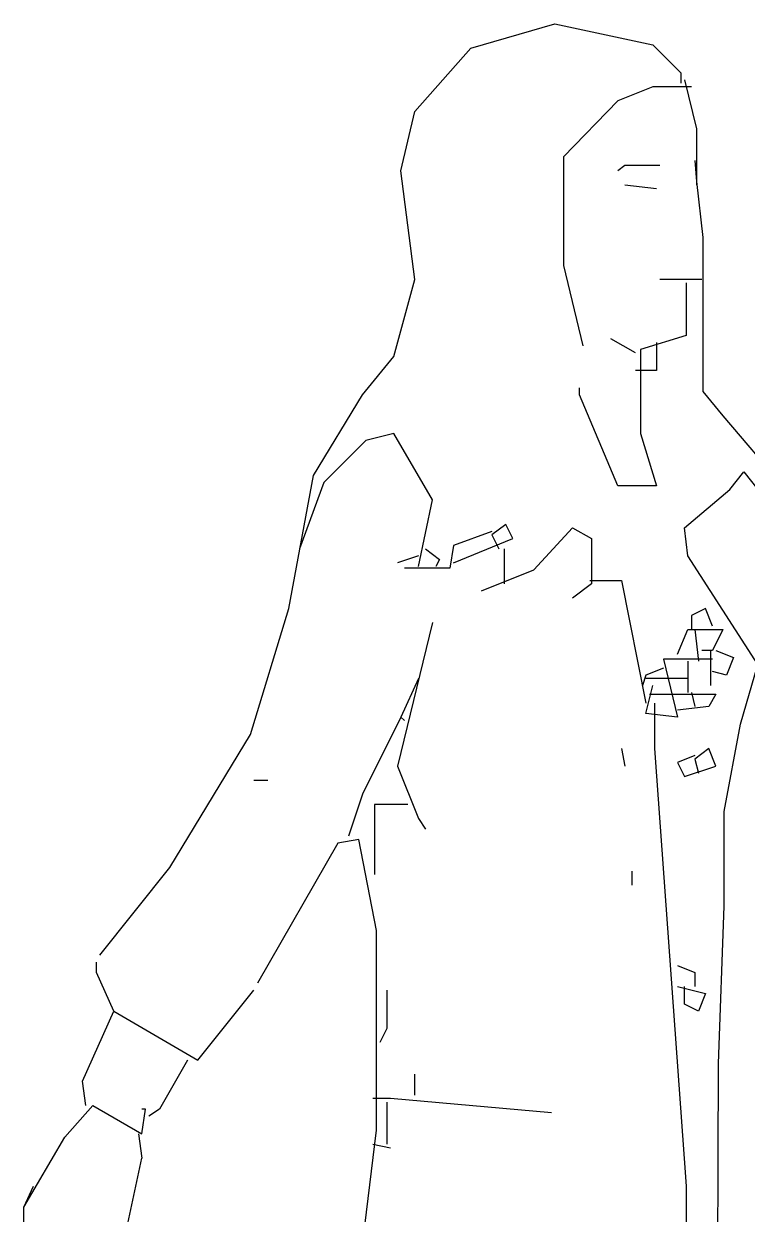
# Model space of a CAD drawing. Header units: millimetres. Extents: x -1583.19 to -1582.07, y 1781.9 to 1783.77.
# Drawn here: x -1583.191 to -1582.604, y 1782.809 to 1783.774 of the extents above; entities that cross this region are included whole.
import ezdxf

# ---------------------------------------------------------------- set-up
doc = ezdxf.new("R2010")
doc.units = ezdxf.units.MM
doc.header["$LTSCALE"] = 10
doc.layers.add('Humanos', color=2, linetype='Continuous')

msp = doc.modelspace()

# ---------------------------------------------------------------- linework, layer by layer
at = {"layer": 'Humanos'}
for points in [[(-1583.12883, 1783.01865), (-1583.07204, 1783.08963), (-1583.00673, 1783.19753), (-1582.9755, 1783.29975), (-1582.95562, 1783.40765), (-1582.91587, 1783.47296), (-1582.89031, 1783.50419), (-1582.87328, 1783.56666), (-1582.88463, 1783.65469), (-1582.87328, 1783.70295), (-1582.82785, 1783.75407), (-1582.7597, 1783.77394), (-1582.6802, 1783.75691), (-1582.65748, 1783.73419), (-1582.65748, 1783.72567)], [(-1583.12883, 1783.01865), (-1583.07204, 1783.08963), (-1583.00673, 1783.19753), (-1582.9755, 1783.29975), (-1582.95562, 1783.40765), (-1582.91587, 1783.47296), (-1582.89031, 1783.50419), (-1582.87328, 1783.56666), (-1582.88463, 1783.65469), (-1582.87328, 1783.70295), (-1582.82785, 1783.75407), (-1582.7597, 1783.77394), (-1582.6802, 1783.75691), (-1582.65748, 1783.73419), (-1582.65748, 1783.72567)], [(-1583.12883, 1783.01865), (-1583.07204, 1783.08963), (-1583.00673, 1783.19753), (-1582.9755, 1783.29975), (-1582.95562, 1783.40765), (-1582.91587, 1783.47296), (-1582.89031, 1783.50419), (-1582.87328, 1783.56666), (-1582.88463, 1783.65469), (-1582.87328, 1783.70295), (-1582.82785, 1783.75407), (-1582.7597, 1783.77394), (-1582.6802, 1783.75691), (-1582.65748, 1783.73419), (-1582.65748, 1783.72567)], [(-1583.12883, 1783.01865), (-1583.07204, 1783.08963), (-1583.00673, 1783.19753), (-1582.9755, 1783.29975), (-1582.95562, 1783.40765), (-1582.91587, 1783.47296), (-1582.89031, 1783.50419), (-1582.87328, 1783.56666), (-1582.88463, 1783.65469), (-1582.87328, 1783.70295), (-1582.82785, 1783.75407), (-1582.7597, 1783.77394), (-1582.6802, 1783.75691), (-1582.65748, 1783.73419), (-1582.65748, 1783.72567)], [(-1583.12883, 1783.01865), (-1583.07204, 1783.08963), (-1583.00673, 1783.19753), (-1582.9755, 1783.29975), (-1582.95562, 1783.40765), (-1582.91587, 1783.47296), (-1582.89031, 1783.50419), (-1582.87328, 1783.56666), (-1582.88463, 1783.65469), (-1582.87328, 1783.70295), (-1582.82785, 1783.75407), (-1582.7597, 1783.77394), (-1582.6802, 1783.75691), (-1582.65748, 1783.73419), (-1582.65748, 1783.72567)], [(-1582.65464, 1783.72851), (-1582.6447, 1783.68876), (-1582.6447, 1783.64333)], [(-1582.65464, 1783.72851), (-1582.6447, 1783.68876), (-1582.6447, 1783.64333)], [(-1582.65464, 1783.72851), (-1582.6447, 1783.68876), (-1582.6447, 1783.64333)], [(-1582.65464, 1783.72851), (-1582.6447, 1783.68876), (-1582.6447, 1783.64333)], [(-1582.65464, 1783.72851), (-1582.6447, 1783.68876), (-1582.6447, 1783.64333)], [(-1582.65464, 1783.72851), (-1582.6447, 1783.68876), (-1582.6447, 1783.64333)], [(-1582.65464, 1783.72851), (-1582.6447, 1783.68876), (-1582.6447, 1783.64333)], [(-1582.65464, 1783.72851), (-1582.6447, 1783.68876), (-1582.6447, 1783.64333)], [(-1582.64896, 1783.72283), (-1582.6802, 1783.72283), (-1582.70859, 1783.71147), (-1582.7526, 1783.66605), (-1582.7526, 1783.57802), (-1582.73699, 1783.51271)], [(-1582.67452, 1783.65895), (-1582.70291, 1783.65895), (-1582.70859, 1783.65469)], [(-1582.67452, 1783.65895), (-1582.70291, 1783.65895), (-1582.70859, 1783.65469)], [(-1582.67452, 1783.65895), (-1582.70291, 1783.65895), (-1582.70859, 1783.65469)], [(-1582.67452, 1783.65895), (-1582.70291, 1783.65895), (-1582.70859, 1783.65469)], [(-1582.67452, 1783.65895), (-1582.70291, 1783.65895), (-1582.70859, 1783.65469)], [(-1582.64612, 1783.66321), (-1582.6447, 1783.64617), (-1582.63973, 1783.60073), (-1582.63973, 1783.4758), (-1582.62341, 1783.45593), (-1582.57514, 1783.39913), (-1582.5723, 1783.39913)], [(-1582.64612, 1783.66321), (-1582.6447, 1783.64617), (-1582.63973, 1783.60073), (-1582.63973, 1783.4758), (-1582.62341, 1783.45593), (-1582.57514, 1783.39913), (-1582.5723, 1783.39913)], [(-1582.64612, 1783.66321), (-1582.6447, 1783.64617), (-1582.63973, 1783.60073), (-1582.63973, 1783.4758), (-1582.62341, 1783.45593), (-1582.57514, 1783.39913), (-1582.5723, 1783.39913)], [(-1582.64612, 1783.66321), (-1582.6447, 1783.64617), (-1582.63973, 1783.60073), (-1582.63973, 1783.4758), (-1582.62341, 1783.45593), (-1582.57514, 1783.39913), (-1582.5723, 1783.39913)], [(-1582.70291, 1783.64333), (-1582.67736, 1783.64049)], [(-1582.70291, 1783.64333), (-1582.67736, 1783.64049)], [(-1582.70291, 1783.64333), (-1582.67736, 1783.64049)], [(-1582.70291, 1783.64333), (-1582.67736, 1783.64049)], [(-1582.70291, 1783.64333), (-1582.67736, 1783.64049)], [(-1582.70291, 1783.64333), (-1582.67736, 1783.64049)], [(-1582.65322, 1783.56383), (-1582.65322, 1783.52123), (-1582.69013, 1783.50987), (-1582.69013, 1783.44173), (-1582.67736, 1783.39913), (-1582.70859, 1783.39913), (-1582.73983, 1783.47296), (-1582.73983, 1783.47864)], [(-1582.64044, 1783.56666), (-1582.67452, 1783.56666)], [(-1582.64044, 1783.56666), (-1582.67452, 1783.56666)], [(-1582.64044, 1783.56666), (-1582.67452, 1783.56666)], [(-1582.64044, 1783.56666), (-1582.67452, 1783.56666)], [(-1582.64044, 1783.56666), (-1582.67452, 1783.56666)], [(-1582.69439, 1783.50703), (-1582.71427, 1783.51839)], [(-1582.69439, 1783.50703), (-1582.71427, 1783.51839)], [(-1582.69439, 1783.50703), (-1582.71427, 1783.51839)], [(-1582.69439, 1783.50703), (-1582.71427, 1783.51839)], [(-1582.67736, 1783.51555), (-1582.67736, 1783.49283), (-1582.69439, 1783.49283)], [(-1582.87044, 1783.33383), (-1582.85908, 1783.38777), (-1582.89031, 1783.44173), (-1582.91303, 1783.43605), (-1582.9471, 1783.40197), (-1582.96698, 1783.34803)], [(-1582.87044, 1783.33383), (-1582.85908, 1783.38777), (-1582.89031, 1783.44173), (-1582.91303, 1783.43605), (-1582.9471, 1783.40197), (-1582.96698, 1783.34803)], [(-1582.87044, 1783.33383), (-1582.85908, 1783.38777), (-1582.89031, 1783.44173), (-1582.91303, 1783.43605), (-1582.9471, 1783.40197), (-1582.96698, 1783.34803)], [(-1582.54958, 1782.01632), (-1582.51267, 1782.03904), (-1582.58365, 1782.37978), (-1582.58365, 1782.44792), (-1582.60637, 1782.50187), (-1582.63193, 1782.60693), (-1582.62767, 1782.69779), (-1582.62696, 1782.93062), (-1582.62234, 1783.0584), (-1582.62234, 1783.13507), (-1582.60921, 1783.20605), (-1582.59501, 1783.25432), (-1582.6518, 1783.34235), (-1582.65464, 1783.36506), (-1582.61773, 1783.39629), (-1582.60637, 1783.41049), (-1582.59501, 1783.39629), (-1582.57798, 1783.33667)], [(-1582.84204, 1783.33667), (-1582.79377, 1783.35654), (-1582.79945, 1783.3679), (-1582.81081, 1783.35938), (-1582.80513, 1783.34803)], [(-1582.84204, 1783.33667), (-1582.79377, 1783.35654), (-1582.79945, 1783.3679), (-1582.81081, 1783.35938), (-1582.80513, 1783.34803)], [(-1582.84204, 1783.33667), (-1582.79377, 1783.35654), (-1582.79945, 1783.3679), (-1582.81081, 1783.35938), (-1582.80513, 1783.34803)], [(-1582.81081, 1783.36222), (-1582.84204, 1783.35087), (-1582.84488, 1783.33241), (-1582.8818, 1783.33241)], [(-1582.81081, 1783.36222), (-1582.84204, 1783.35087), (-1582.84488, 1783.33241), (-1582.8818, 1783.33241)], [(-1582.81933, 1783.31395), (-1582.77674, 1783.33099), (-1582.7455, 1783.36506), (-1582.72989, 1783.35654), (-1582.72989, 1783.31963), (-1582.7455, 1783.30827)], [(-1582.81933, 1783.31395), (-1582.77674, 1783.33099), (-1582.7455, 1783.36506), (-1582.72989, 1783.35654), (-1582.72989, 1783.31963), (-1582.7455, 1783.30827)], [(-1582.81933, 1783.31395), (-1582.77674, 1783.33099), (-1582.7455, 1783.36506), (-1582.72989, 1783.35654), (-1582.72989, 1783.31963), (-1582.7455, 1783.30827)], [(-1582.81933, 1783.31395), (-1582.77674, 1783.33099), (-1582.7455, 1783.36506), (-1582.72989, 1783.35654), (-1582.72989, 1783.31963), (-1582.7455, 1783.30827)], [(-1582.86476, 1783.34803), (-1582.8534, 1783.33951), (-1582.85624, 1783.33383)], [(-1582.86476, 1783.34803), (-1582.8534, 1783.33951), (-1582.85624, 1783.33383)], [(-1582.80087, 1783.34803), (-1582.80087, 1783.31963)], [(-1582.80087, 1783.34803), (-1582.80087, 1783.31963)], [(-1582.87044, 1783.34235), (-1582.88747, 1783.33667)], [(-1582.87044, 1783.34235), (-1582.88747, 1783.33667)], [(-1582.87044, 1783.34235), (-1582.88747, 1783.33667)], [(-1582.87044, 1783.34235), (-1582.88747, 1783.33667)], [(-1582.87044, 1783.34235), (-1582.88747, 1783.33667)], [(-1582.87044, 1783.34235), (-1582.88747, 1783.33667)], [(-1582.87044, 1783.34235), (-1582.88747, 1783.33667)], [(-1582.73131, 1783.32247), (-1582.70575, 1783.32247), (-1582.68588, 1783.22309)], [(-1582.73131, 1783.32247), (-1582.70575, 1783.32247), (-1582.68588, 1783.22309)], [(-1582.63193, 1783.28555), (-1582.6376, 1783.29975), (-1582.64896, 1783.29407), (-1582.64896, 1783.28271)], [(-1582.85908, 1783.28839), (-1582.88747, 1783.17197), (-1582.87044, 1783.12939), (-1582.86476, 1783.12087)], [(-1582.66032, 1783.26284), (-1582.6518, 1783.28271), (-1582.62341, 1783.28271), (-1582.63193, 1783.26568), (-1582.64044, 1783.26568)], [(-1582.66032, 1783.26284), (-1582.6518, 1783.28271), (-1582.62341, 1783.28271), (-1582.63193, 1783.26568), (-1582.64044, 1783.26568)], [(-1582.66032, 1783.26284), (-1582.6518, 1783.28271), (-1582.62341, 1783.28271), (-1582.63193, 1783.26568), (-1582.64044, 1783.26568)], [(-1582.66032, 1783.26284), (-1582.6518, 1783.28271), (-1582.62341, 1783.28271), (-1582.63193, 1783.26568), (-1582.64044, 1783.26568)], [(-1582.66032, 1783.26284), (-1582.6518, 1783.28271), (-1582.62341, 1783.28271), (-1582.63193, 1783.26568), (-1582.64044, 1783.26568)], [(-1582.66032, 1783.26284), (-1582.6518, 1783.28271), (-1582.62341, 1783.28271), (-1582.63193, 1783.26568), (-1582.64044, 1783.26568)], [(-1582.66032, 1783.26284), (-1582.6518, 1783.28271), (-1582.62341, 1783.28271), (-1582.63193, 1783.26568), (-1582.64044, 1783.26568)], [(-1582.66032, 1783.26284), (-1582.6518, 1783.28271), (-1582.62341, 1783.28271), (-1582.63193, 1783.26568), (-1582.64044, 1783.26568)], [(-1582.66032, 1783.26284), (-1582.6518, 1783.28271), (-1582.62341, 1783.28271), (-1582.63193, 1783.26568), (-1582.64044, 1783.26568)], [(-1582.66032, 1783.26284), (-1582.6518, 1783.28271), (-1582.62341, 1783.28271), (-1582.63193, 1783.26568), (-1582.64044, 1783.26568)], [(-1582.66032, 1783.26284), (-1582.6518, 1783.28271), (-1582.62341, 1783.28271), (-1582.63193, 1783.26568), (-1582.64044, 1783.26568)], [(-1582.64612, 1783.28271), (-1582.64328, 1783.25716)], [(-1582.64612, 1783.28271), (-1582.64328, 1783.25716)], [(-1582.64612, 1783.28271), (-1582.64328, 1783.25716)], [(-1582.64612, 1783.28271), (-1582.64328, 1783.25716)], [(-1582.64612, 1783.28271), (-1582.64328, 1783.25716)], [(-1582.64612, 1783.28271), (-1582.64328, 1783.25716)], [(-1582.64612, 1783.28271), (-1582.64328, 1783.25716)], [(-1582.64612, 1783.28271), (-1582.64328, 1783.25716)], [(-1582.63335, 1783.26568), (-1582.63335, 1783.23729)], [(-1582.62909, 1783.26568), (-1582.61489, 1783.26), (-1582.62057, 1783.24581), (-1582.63193, 1783.24864)], [(-1582.62909, 1783.26568), (-1582.61489, 1783.26), (-1582.62057, 1783.24581), (-1582.63193, 1783.24864)], [(-1582.67168, 1783.25148), (-1582.68588, 1783.24581), (-1582.68871, 1783.23729)], [(-1582.63193, 1783.25858), (-1582.67168, 1783.25858), (-1582.66032, 1783.21173), (-1582.68588, 1783.21457), (-1582.6802, 1783.23729)], [(-1582.63193, 1783.25858), (-1582.67168, 1783.25858), (-1582.66032, 1783.21173), (-1582.68588, 1783.21457), (-1582.6802, 1783.23729)], [(-1582.6518, 1783.25716), (-1582.6518, 1783.23161)], [(-1582.6518, 1783.25716), (-1582.6518, 1783.23161)], [(-1582.87044, 1783.24297), (-1582.88463, 1783.21173), (-1582.8818, 1783.20889)], [(-1582.87044, 1783.24297), (-1582.88463, 1783.21173), (-1582.8818, 1783.20889)], [(-1582.87044, 1783.24297), (-1582.88463, 1783.21173), (-1582.8818, 1783.20889)], [(-1582.87044, 1783.24297), (-1582.88463, 1783.21173), (-1582.8818, 1783.20889)], [(-1582.6518, 1783.24297), (-1582.68588, 1783.24297)], [(-1582.67878, 1783.22309), (-1582.67878, 1783.18617), (-1582.65322, 1782.83124), (-1582.65322, 1782.66372), (-1582.67452, 1782.62823), (-1582.84204, 1782.62823), (-1582.93291, 1782.64384), (-1582.90451, 1782.87667), (-1582.90451, 1783.03852), (-1582.91871, 1783.11235), (-1582.93575, 1783.10951), (-1583.00105, 1782.99593)], [(-1582.67878, 1783.22309), (-1582.67878, 1783.18617), (-1582.65322, 1782.83124), (-1582.65322, 1782.66372), (-1582.67452, 1782.62823), (-1582.84204, 1782.62823), (-1582.93291, 1782.64384), (-1582.90451, 1782.87667), (-1582.90451, 1783.03852), (-1582.91871, 1783.11235), (-1582.93575, 1783.10951), (-1583.00105, 1782.99593)], [(-1582.67878, 1783.22309), (-1582.67878, 1783.18617), (-1582.65322, 1782.83124), (-1582.65322, 1782.66372), (-1582.67452, 1782.62823), (-1582.84204, 1782.62823), (-1582.93291, 1782.64384), (-1582.90451, 1782.87667), (-1582.90451, 1783.03852), (-1582.91871, 1783.11235), (-1582.93575, 1783.10951), (-1583.00105, 1782.99593)], [(-1582.67878, 1783.22309), (-1582.67878, 1783.18617), (-1582.65322, 1782.83124), (-1582.65322, 1782.66372), (-1582.67452, 1782.62823), (-1582.84204, 1782.62823), (-1582.93291, 1782.64384), (-1582.90451, 1782.87667), (-1582.90451, 1783.03852), (-1582.91871, 1783.11235), (-1582.93575, 1783.10951), (-1583.00105, 1782.99593)], [(-1582.67878, 1783.22309), (-1582.67878, 1783.18617), (-1582.65322, 1782.83124), (-1582.65322, 1782.66372), (-1582.67452, 1782.62823), (-1582.84204, 1782.62823), (-1582.93291, 1782.64384), (-1582.90451, 1782.87667), (-1582.90451, 1783.03852), (-1582.91871, 1783.11235), (-1582.93575, 1783.10951), (-1583.00105, 1782.99593)], [(-1582.68304, 1783.23019), (-1582.62909, 1783.23019), (-1582.63477, 1783.22025), (-1582.66032, 1783.21741)], [(-1582.68304, 1783.23019), (-1582.62909, 1783.23019), (-1582.63477, 1783.22025), (-1582.66032, 1783.21741)], [(-1582.68304, 1783.23019), (-1582.62909, 1783.23019), (-1582.63477, 1783.22025), (-1582.66032, 1783.21741)], [(-1582.68304, 1783.23019), (-1582.62909, 1783.23019), (-1582.63477, 1783.22025), (-1582.66032, 1783.21741)], [(-1582.68304, 1783.23019), (-1582.62909, 1783.23019), (-1582.63477, 1783.22025), (-1582.66032, 1783.21741)], [(-1582.68304, 1783.23019), (-1582.62909, 1783.23019), (-1582.63477, 1783.22025), (-1582.66032, 1783.21741)], [(-1582.68304, 1783.23019), (-1582.62909, 1783.23019), (-1582.63477, 1783.22025), (-1582.66032, 1783.21741)], [(-1582.64896, 1783.23161), (-1582.64612, 1783.22025)], [(-1582.64896, 1783.23161), (-1582.64612, 1783.22025)], [(-1582.64896, 1783.23161), (-1582.64612, 1783.22025)], [(-1582.64896, 1783.23161), (-1582.64612, 1783.22025)], [(-1582.64896, 1783.23161), (-1582.64612, 1783.22025)], [(-1582.64896, 1783.23161), (-1582.64612, 1783.22025)], [(-1582.88463, 1783.21173), (-1582.91587, 1783.14926), (-1582.92723, 1783.11519)], [(-1582.88463, 1783.21173), (-1582.91587, 1783.14926), (-1582.92723, 1783.11519)], [(-1582.88463, 1783.21173), (-1582.91587, 1783.14926), (-1582.92723, 1783.11519)], [(-1582.70575, 1783.18617), (-1582.70291, 1783.17197)], [(-1582.64612, 1783.18049), (-1582.66032, 1783.17481), (-1582.65464, 1783.16346), (-1582.62909, 1783.17197), (-1582.63477, 1783.18617), (-1582.64612, 1783.17765), (-1582.64328, 1783.16629)], [(-1583.00389, 1783.16062), (-1582.99253, 1783.16062)], [(-1583.00389, 1783.16062), (-1582.99253, 1783.16062)], [(-1583.00389, 1783.16062), (-1582.99253, 1783.16062)], [(-1582.87896, 1783.14074), (-1582.90593, 1783.14074), (-1582.90593, 1783.08395)], [(-1582.87896, 1783.14074), (-1582.90593, 1783.14074), (-1582.90593, 1783.08395)], [(-1582.87896, 1783.14074), (-1582.90593, 1783.14074), (-1582.90593, 1783.08395)], [(-1582.87896, 1783.14074), (-1582.90593, 1783.14074), (-1582.90593, 1783.08395)], [(-1582.69723, 1783.08679), (-1582.69723, 1783.07543)], [(-1582.69723, 1783.08679), (-1582.69723, 1783.07543)], [(-1583.11747, 1782.97321), (-1583.13167, 1783.00445), (-1583.13167, 1783.01297)], [(-1583.11747, 1782.97321), (-1583.13167, 1783.00445), (-1583.13167, 1783.01297)], [(-1583.11747, 1782.97321), (-1583.13167, 1783.00445), (-1583.13167, 1783.01297)], [(-1582.66032, 1783.01013), (-1582.64612, 1783.00445), (-1582.64612, 1782.99309)], [(-1582.66032, 1783.01013), (-1582.64612, 1783.00445), (-1582.64612, 1782.99309)], [(-1582.66032, 1783.01013), (-1582.64612, 1783.00445), (-1582.64612, 1782.99309)], [(-1582.66032, 1783.01013), (-1582.64612, 1783.00445), (-1582.64612, 1782.99309)], [(-1582.66032, 1782.99309), (-1582.6376, 1782.98741), (-1582.64328, 1782.97321), (-1582.65464, 1782.97889), (-1582.65464, 1782.99309)], [(-1582.66032, 1782.99309), (-1582.6376, 1782.98741), (-1582.64328, 1782.97321), (-1582.65464, 1782.97889), (-1582.65464, 1782.99309)], [(-1582.66032, 1782.99309), (-1582.6376, 1782.98741), (-1582.64328, 1782.97321), (-1582.65464, 1782.97889), (-1582.65464, 1782.99309)], [(-1583.14019, 1782.89655), (-1583.14303, 1782.91643), (-1583.11747, 1782.97321), (-1583.04932, 1782.93346), (-1583.00389, 1782.99025)], [(-1583.14019, 1782.89655), (-1583.14303, 1782.91643), (-1583.11747, 1782.97321), (-1583.04932, 1782.93346), (-1583.00389, 1782.99025)], [(-1583.14019, 1782.89655), (-1583.14303, 1782.91643), (-1583.11747, 1782.97321), (-1583.04932, 1782.93346), (-1583.00389, 1782.99025)], [(-1583.14019, 1782.89655), (-1583.14303, 1782.91643), (-1583.11747, 1782.97321), (-1583.04932, 1782.93346), (-1583.00389, 1782.99025)], [(-1583.14019, 1782.89655), (-1583.14303, 1782.91643), (-1583.11747, 1782.97321), (-1583.04932, 1782.93346), (-1583.00389, 1782.99025)], [(-1582.89599, 1782.99025), (-1582.89599, 1782.95901), (-1582.90167, 1782.94766)], [(-1582.89599, 1782.99025), (-1582.89599, 1782.95901), (-1582.90167, 1782.94766)], [(-1582.89599, 1782.99025), (-1582.89599, 1782.95901), (-1582.90167, 1782.94766)], [(-1582.89599, 1782.99025), (-1582.89599, 1782.95901), (-1582.90167, 1782.94766)], [(-1582.89599, 1782.99025), (-1582.89599, 1782.95901), (-1582.90167, 1782.94766)], [(-1582.89599, 1782.99025), (-1582.89599, 1782.95901), (-1582.90167, 1782.94766)], [(-1582.89599, 1782.99025), (-1582.89599, 1782.95901), (-1582.90167, 1782.94766)], [(-1582.89599, 1782.99025), (-1582.89599, 1782.95901), (-1582.90167, 1782.94766)], [(-1582.89599, 1782.99025), (-1582.89599, 1782.95901), (-1582.90167, 1782.94766)], [(-1582.89599, 1782.99025), (-1582.89599, 1782.95901), (-1582.90167, 1782.94766)], [(-1583.05784, 1782.93346), (-1583.08056, 1782.89371), (-1583.08908, 1782.88803)], [(-1583.05784, 1782.93346), (-1583.08056, 1782.89371), (-1583.08908, 1782.88803)], [(-1583.05784, 1782.93346), (-1583.08056, 1782.89371), (-1583.08908, 1782.88803)], [(-1583.05784, 1782.93346), (-1583.08056, 1782.89371), (-1583.08908, 1782.88803)], [(-1583.05784, 1782.93346), (-1583.08056, 1782.89371), (-1583.08908, 1782.88803)], [(-1583.05784, 1782.93346), (-1583.08056, 1782.89371), (-1583.08908, 1782.88803)], [(-1582.87328, 1782.90507), (-1582.87328, 1782.92211)], [(-1582.87328, 1782.90507), (-1582.87328, 1782.92211)], [(-1583.15722, 1782.87099), (-1583.13451, 1782.89655), (-1583.09476, 1782.87383), (-1583.09192, 1782.89371), (-1583.09476, 1782.89371)], [(-1583.15722, 1782.87099), (-1583.13451, 1782.89655), (-1583.09476, 1782.87383), (-1583.09192, 1782.89371), (-1583.09476, 1782.89371)], [(-1583.15722, 1782.87099), (-1583.13451, 1782.89655), (-1583.09476, 1782.87383), (-1583.09192, 1782.89371), (-1583.09476, 1782.89371)], [(-1583.15722, 1782.87099), (-1583.13451, 1782.89655), (-1583.09476, 1782.87383), (-1583.09192, 1782.89371), (-1583.09476, 1782.89371)], [(-1582.76254, 1782.89087), (-1582.89315, 1782.90223), (-1582.90735, 1782.90223)], [(-1582.76254, 1782.89087), (-1582.89315, 1782.90223), (-1582.90735, 1782.90223)], [(-1582.76254, 1782.89087), (-1582.89315, 1782.90223), (-1582.90735, 1782.90223)], [(-1582.89599, 1782.89939), (-1582.89599, 1782.86531)], [(-1582.89599, 1782.89939), (-1582.89599, 1782.86531)], [(-1583.14586, 1782.74322), (-1583.15438, 1782.72618), (-1583.1629, 1782.71199), (-1583.18988, 1782.74322), (-1583.19059, 1782.78013), (-1583.19059, 1782.81421), (-1583.15722, 1782.87099)], [(-1583.09759, 1782.87383), (-1583.09476, 1782.85396)], [(-1583.09759, 1782.87383), (-1583.09476, 1782.85396)], [(-1583.09759, 1782.87383), (-1583.09476, 1782.85396)], [(-1582.90735, 1782.86531), (-1582.89315, 1782.86248)], [(-1583.14019, 1782.76878), (-1583.14019, 1782.73754), (-1583.11179, 1782.77445), (-1583.09476, 1782.85396)], [(-1583.14586, 1782.74322), (-1583.15438, 1782.72618), (-1583.1629, 1782.71199), (-1583.18988, 1782.74322), (-1583.19059, 1782.78013), (-1583.19059, 1782.81421), (-1583.18278, 1782.83124)], [(-1583.14586, 1782.74322), (-1583.15438, 1782.72618), (-1583.1629, 1782.71199), (-1583.18988, 1782.74322), (-1583.19059, 1782.78013), (-1583.19059, 1782.81421), (-1583.18278, 1782.83124)]]:
    msp.add_lwpolyline(points, dxfattribs=at)

doc.saveas('drawing.dxf')
